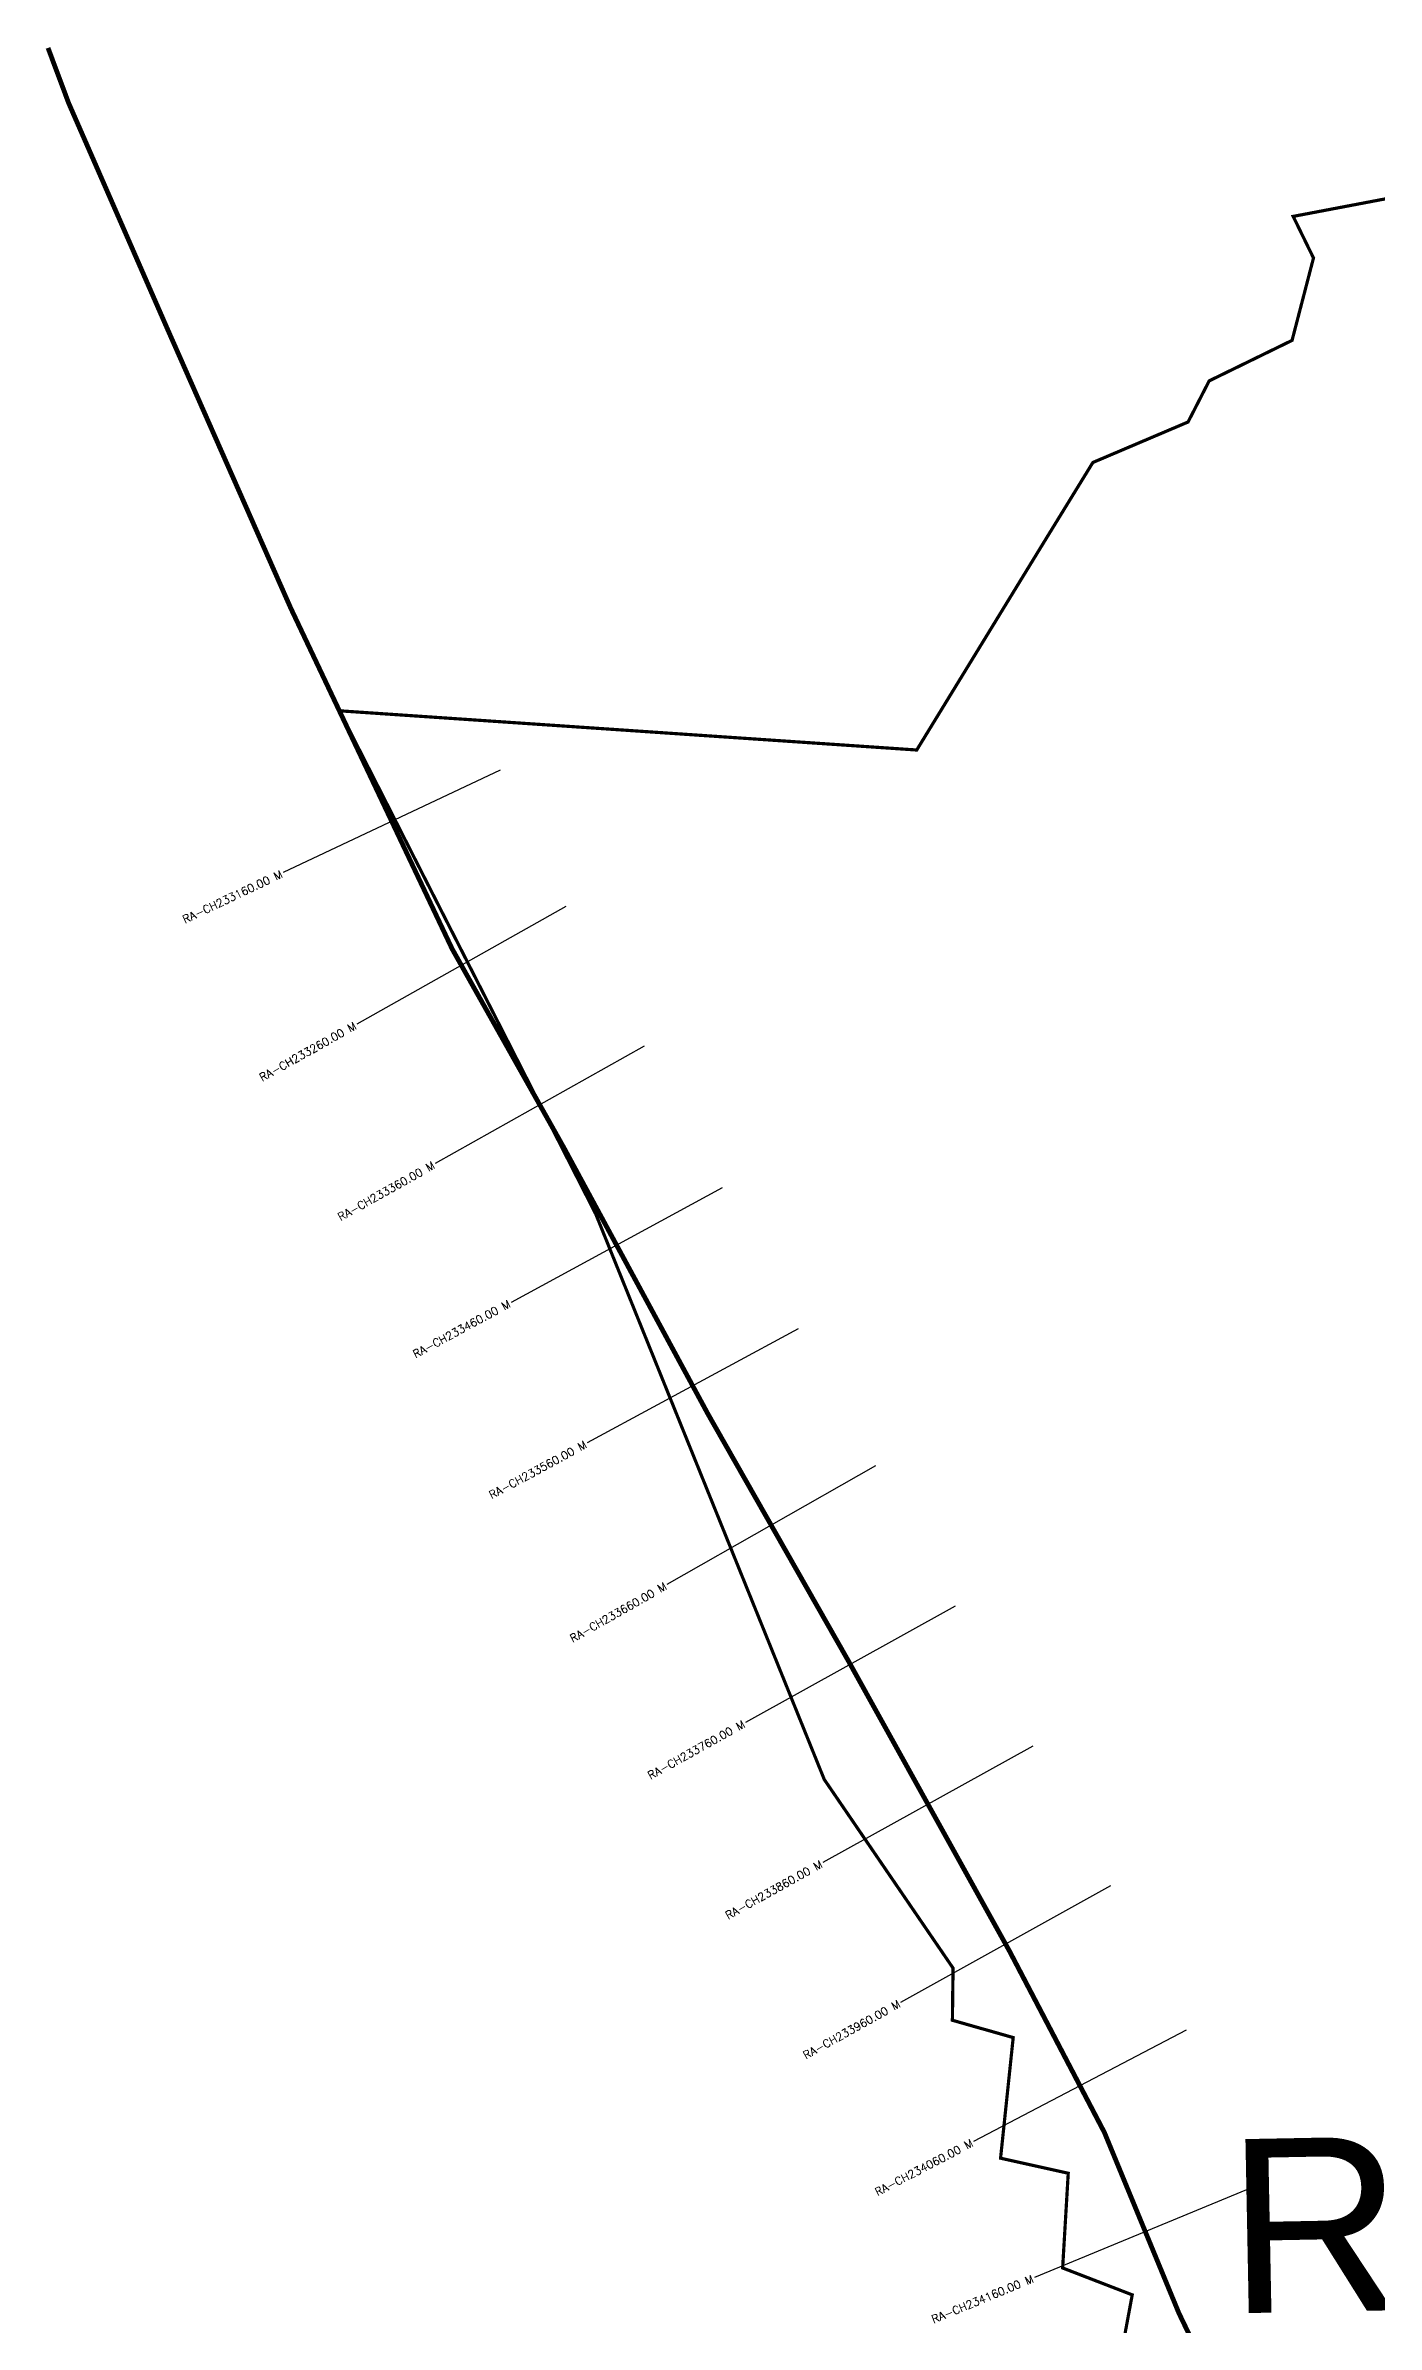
# Model space of a CAD drawing. Header units: metres. Extents: x 279576 to 282211, y 2049960 to 2054480.
# Drawn here: x 279895 to 280727, y 2053056 to 2054480 of the extents above; entities that cross this region are included whole.
import ezdxf
from ezdxf.enums import TextEntityAlignment as Align

# ---------------------------------------------------------------- set-up
doc = ezdxf.new("R2010")
doc.units = ezdxf.units.M
doc.header["$MEASUREMENT"] = 0
for name, color, linetype in [('CS', 134, 'Continuous'), ('CSMark', 6, 'Continuous'), ('NATURALLY PROTECTED', 3, 'Continuous'), ('VILLAGE BOUNDRY', 10, 'Continuous'), ('VILLAGE NAME', 250, 'Continuous')]:
    doc.layers.add(name, color=color, linetype=linetype)
doc.styles.get("Standard").update_dxf_attribs({"font": 'simplex.shx'})

msp = doc.modelspace()

# ---------------------------------------------------------------- linework, layer by layer
at = {"layer": 'CS'}
for p, q in [((280179.6, 2054027.7), (280044, 2053963.6)), ((280220.7, 2053942.4), (280090, 2053868.9)), ((280269.7, 2053855.2), (280138.9, 2053781.7)), ((280318.3, 2053766.5), (280186.4, 2053695)), ((280365.9, 2053678.5), (280234, 2053607.1)), ((280414.2, 2053592.8), (280283.9, 2053518.6)), ((280464, 2053505.2), (280332.9, 2053432.4)), ((280512.6, 2053417.7), (280381.4, 2053344.9)), ((280561.1, 2053330.3), (280429.9, 2053257.5)), ((280608.4, 2053240.1), (280475.5, 2053170.6)), ((280652.2, 2053142.8), (280513.6, 2053085.5))]:
    msp.add_line(p, q, dxfattribs=at)
at = {"layer": 'NATURALLY PROTECTED', "const_width": 3, "flags": 128}
msp.add_lwpolyline([(279897, 2054479), (279909.9, 2054444.5), (279972.1, 2054302.3), (280048.7, 2054128.9), (280149.6, 2053915.9), (280219.4, 2053791.7), (280309.5, 2053625.2), (280397.1, 2053471.2), (280498.1, 2053289.3), (280557.3, 2053176.2), (280603.9, 2053063.2), (280640.6, 2052986.9)], dxfattribs=at)
at = {"layer": 'VILLAGE BOUNDRY', "color": 6, "const_width": 2}
msp.add_lwpolyline([(280740, 2054386), (280675.3, 2054373.7), (280688, 2054347.7), (280674.6, 2054296.2), (280622.8, 2054270.9), (280609.6, 2054245.2), (280550.1, 2054219.9), (280518.6, 2054168.6), (280440, 2054040.2), (280079.2, 2054064.7), (280239.4, 2053750.1), (280382.2, 2053396.8), (280462.7, 2053278.9), (280462.3, 2053246.3), (280500.3, 2053235.5), (280492.4, 2053160.1), (280534.7, 2053150.7), (280531.2, 2053091.5), (280574.7, 2053074.7), (280558.2, 2052986.1)], dxfattribs=at)

# ---------------------------------------------------------------- texts
at = {"layer": 'CSMark'}
for s, rotation, p in [('RA-CH233160.00 M', 25.3376, (280043.1, 2053963.1)), ('RA-CH233260.00 M', 29.321, (280089.1, 2053868.4)), ('RA-CH233360.00 M', 29.321, (280138.1, 2053781.2)), ('RA-CH233460.00 M', 28.4346, (280185.5, 2053694.6)), ('RA-CH233560.00 M', 28.4346, (280233.1, 2053606.6)), ('RA-CH233660.00 M', 29.6349, (280283, 2053518.1)), ('RA-CH233760.00 M', 29.0312, (280332, 2053431.9)), ('RA-CH233860.00 M', 29.0312, (280380.5, 2053344.4)), ('RA-CH233960.00 M', 29.0312, (280429.1, 2053257)), ('RA-CH234060.00 M', 27.6174, (280474.7, 2053170.1)), ('RA-CH234160.00 M', 22.4509, (280512.6, 2053085.1))]:
    msp.add_text(s, height=5, rotation=rotation, dxfattribs=at).set_placement(p, align=Align.MIDDLE_RIGHT)
at = {"layer": 'VILLAGE NAME', "insert": (280633, 2053171.8), "char_height": 108.748, "attachment_point": 1, "rotation": 1.1028}
msp.add_mtext_dynamic_manual_height_columns('{\\fArial|b0|i0|c0|p34;REVDANDA}', width=726.929, gutter_width=543.7, heights=[0], dxfattribs=at)

doc.saveas('drawing.dxf')
